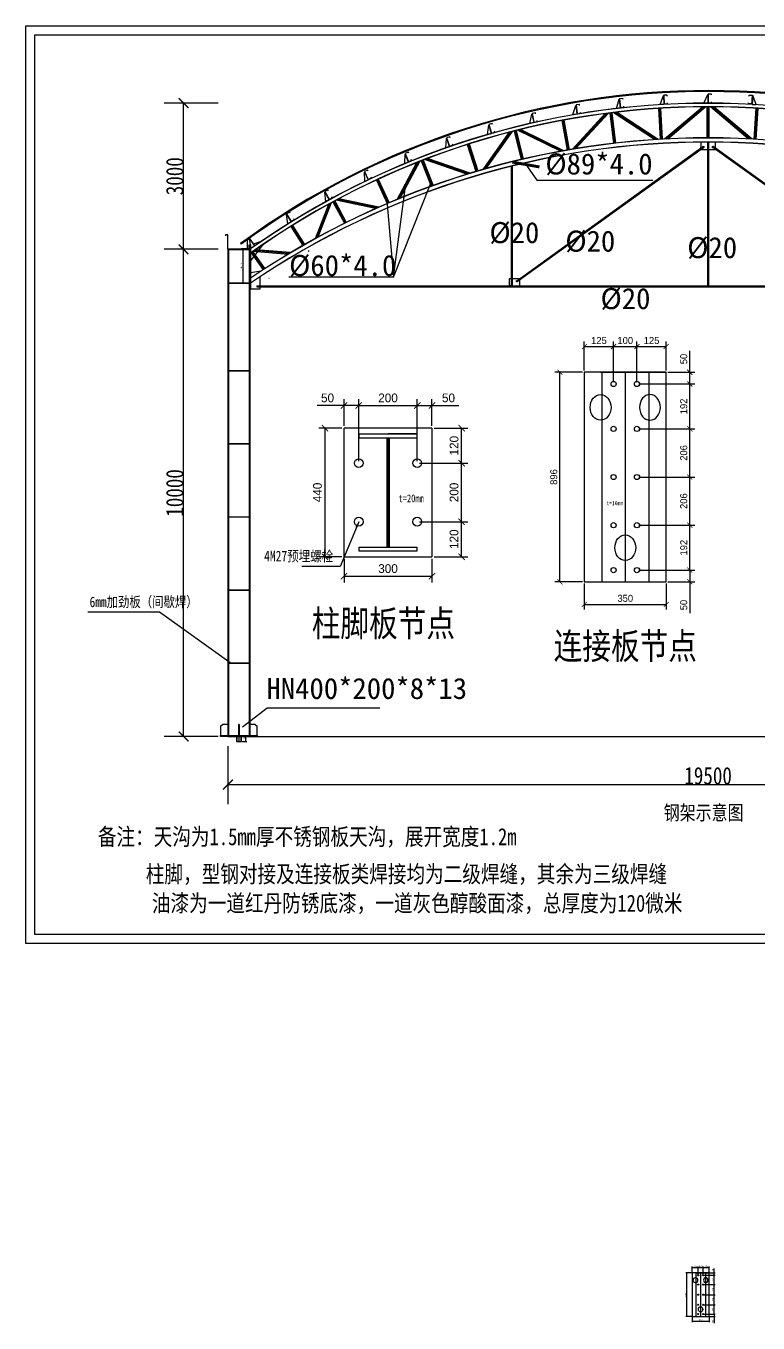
# Model space of a CAD drawing. Header units: millimetres. Extents: x 92079 to 624077, y -488988 to -181668.
# Drawn here: x 597090 to 612106, y -488849 to -462227 of the extents above; entities that cross this region are included whole.
import ezdxf

# ---------------------------------------------------------------- set-up
doc = ezdxf.new("R2010")
doc.units = ezdxf.units.MM
doc.header["$PDMODE"] = 1
doc.layers.add('PUB_TEXT', color=7, linetype='Continuous')
doc.layers.add('粗线', color=7, linetype='Continuous')
doc.styles.add('H1', font='')
doc.styles.get("Standard").update_dxf_attribs({"font": 'qlctxt.shx', "bigfont": 'qlchzt.shx'})
doc.styles.add('STYLE1', font='', dxfattribs={"width": 0.8})
doc.styles.add('仿宋', font='', dxfattribs={"width": 0.8})
doc.styles.get('H1').set_extended_font_data('SimSun')
doc.styles.get('STYLE1').set_extended_font_data('SimSun')
doc.styles.get('仿宋').set_extended_font_data('FangSong_GB2312')
doc.dimstyles.new('副本 ISO-25', dxfattribs={"dimtxt": 250, "dimasz": 400, "dimexe": 400, "dimexo": 200, "dimgap": 0.3, "dimtad": 1, "dimtoh": 1, "dimdec": 0, "dimtxsty": '仿宋', "dimblk": 'ARCHTICK', "dimcen": 25, "dimaunit": 1, "dimadec": 3, "dimazin": 0, "dimtfac": 1, "dimtdec": 0, "dimtmove": 0, "dimatfit": 3, "dimldrblk": 'ARCHTICK', "dimfxl": 1, "dimarcsym": 0})
doc.dimstyles.new('大样图Standard', dxfattribs={"dimscale": 120, "dimtxt": 0.25, "dimasz": 0.18, "dimexe": 0.18, "dimexo": 0.0625, "dimgap": 0.09, "dimtad": 1, "dimdsep": 46, "dimtxsty": 'Standard', "dimblk": 'ARCHTICK', "dimcen": 0.09, "dimadec": 0, "dimazin": 0, "dimtfac": 1, "dimtofl": 0, "dimtmove": 0, "dimatfit": 3, "dimfxl": 1, "dimtolj": 1, "dimtzin": 0, "dimarcsym": 0})

# ---------------------------------------------------------------- blocks, each defined once
blk = doc.blocks.new('_ArchTick')
at = {"color": 0, "linetype": 'ByBlock', "const_width": 0.15}
blk.add_lwpolyline([(-0.5, -0.5), (0.5, 0.5)], dxfattribs=at)
blk = doc.blocks.new('*D383')
at = {"layer": 'Defpoints', "color": 0}
for p in [(600323, -466811), (601232, -466811), (601232, -476811)]:
    blk.add_point(p, dxfattribs=at)
at = {"layer": '粗线', "color": 0, "lineweight": -2}
for p, q in [((601032, -466811), (599923, -466811)), ((600323, -476811), (600323, -466811)), ((601032, -476811), (599923, -476811))]:
    blk.add_line(p, q, dxfattribs=at)
at = {"layer": '粗线', "color": 0, "lineweight": -2, "xscale": 200, "yscale": 200, "zscale": 200}
for p, rotation in [((600323, -466811), 90), ((600323, -476811), 270)]:
    blk.add_blockref('_ArchTick', p, dxfattribs=dict(at, rotation=rotation))
at = {"layer": '粗线', "color": 0, "insert": (600144, -471811), "char_height": 359, "attachment_point": 5, "rotation": 90, "style": '仿宋'}
blk.add_mtext('10000', dxfattribs=at)
blk = doc.blocks.new('*D537')
at = {"layer": 'Defpoints', "color": 0}
for p in [(601232, -476811), (620932, -476811), (620932, -477798)]:
    blk.add_point(p, dxfattribs=at)
at = {"layer": '粗线', "color": 0, "lineweight": -2}
for p, q in [((601232, -477011), (601232, -478198)), ((620932, -477011), (620932, -478198)), ((601232, -477798), (620932, -477798))]:
    blk.add_line(p, q, dxfattribs=at)
at = {"layer": '粗线', "color": 0, "lineweight": -2, "xscale": 200, "yscale": 200, "zscale": 200, "rotation": 180}
blk.add_blockref('_ArchTick', (601232, -477798), dxfattribs=at)
at = {"layer": '粗线', "color": 0, "lineweight": -2, "xscale": 200, "yscale": 200, "zscale": 200}
blk.add_blockref('_ArchTick', (620932, -477798), dxfattribs=at)
at = {"layer": '粗线', "color": 0, "insert": (611082, -477618), "char_height": 359, "attachment_point": 5, "style": '仿宋'}
blk.add_mtext('19500', dxfattribs=at)
blk = doc.blocks.new('*D382')
at = {"layer": 'Defpoints', "color": 0}
for p in [(600323, -463811), (601232, -463811), (601232, -466811)]:
    blk.add_point(p, dxfattribs=at)
at = {"layer": '粗线', "color": 0, "lineweight": -2}
for p, q in [((601032, -463811), (599923, -463811)), ((600323, -466811), (600323, -463811)), ((601032, -466811), (599923, -466811))]:
    blk.add_line(p, q, dxfattribs=at)
at = {"layer": '粗线', "color": 0, "lineweight": -2, "xscale": 200, "yscale": 200, "zscale": 200}
for p, rotation in [((600323, -463811), 90), ((600323, -466811), 270)]:
    blk.add_blockref('_ArchTick', p, dxfattribs=dict(at, rotation=rotation))
at = {"layer": '粗线', "color": 0, "insert": (600144, -465311), "char_height": 359, "attachment_point": 5, "rotation": 90, "style": '仿宋'}
blk.add_mtext('3000', dxfattribs=at)
blk = doc.blocks.new('*D387')
at = {"layer": 'Defpoints', "color": 0}
for p in [(601507, -476811), (601507, -476911), (601597, -476811)]:
    blk.add_point(p, dxfattribs=at)
at = {"layer": '粗线', "color": 0, "lineweight": -2}
for p, q in [((601515, -476811), (601619, -476811)), ((601515, -476911), (601619, -476911)), ((601597, -476911), (601597, -476811))]:
    blk.add_line(p, q, dxfattribs=at)
at = {"layer": '粗线', "color": 0, "lineweight": -2, "xscale": 21.6, "yscale": 21.6, "zscale": 21.6}
for p, rotation in [((601597, -476811), 90), ((601597, -476911), 270)]:
    blk.add_blockref('_ArchTick', p, dxfattribs=dict(at, rotation=rotation))
at = {"layer": '粗线', "color": 0, "insert": (601571, -476861), "char_height": 30, "attachment_point": 5, "rotation": 90}
blk.add_mtext('\\A1;100', dxfattribs=at)
blk = doc.blocks.new('*D430')
at = {"layer": 'Defpoints', "color": 0}
for p in [(601696, -466801), (601535, -467509), (601696, -467509)]:
    blk.add_point(p, dxfattribs=at)
at = {"layer": '粗线', "color": 0, "lineweight": -2}
for p, q in [((601689, -466801), (601513, -466801)), ((601535, -466801), (601535, -467509)), ((601689, -467509), (601513, -467509))]:
    blk.add_line(p, q, dxfattribs=at)
at = {"layer": '粗线', "color": 0, "lineweight": -2, "xscale": 21.6, "yscale": 21.6, "zscale": 21.6}
for p, rotation in [((601535, -466801), 90), ((601535, -467509), 270)]:
    blk.add_blockref('_ArchTick', p, dxfattribs=dict(at, rotation=rotation))
at = {"layer": '粗线', "color": 0, "insert": (601509, -467155), "char_height": 30, "attachment_point": 5, "rotation": 90}
blk.add_mtext('\\A1;707.61', dxfattribs=at)
blk = doc.blocks.new('*D442')
at = {"layer": 'Defpoints', "color": 0}
for p in [(607184.5, -485202), (607410.2, -485202), (607309.5, -485252)]:
    blk.add_point(p, dxfattribs=at)
at = {"layer": '粗线', "color": 0, "lineweight": -2}
for p, q in [((607192, -485202), (607431.8, -485202)), ((607410.2, -485202), (607410.2, -485252)), ((607317, -485252), (607431.8, -485252)), ((607410.2, -485252), (607410.2, -485386.4))]:
    blk.add_line(p, q, dxfattribs=at)
at = {"layer": '粗线', "color": 0, "lineweight": -2, "xscale": 21.6, "yscale": 21.6, "zscale": 21.6}
for p, rotation in [((607410.2, -485202), 90), ((607410.2, -485252), 270)]:
    blk.add_blockref('_ArchTick', p, dxfattribs=dict(at, rotation=rotation))
at = {"layer": '粗线', "color": 0, "insert": (607384.4, -485351.3), "char_height": 30, "attachment_point": 5, "rotation": 90}
blk.add_mtext('\\A1;50', dxfattribs=at)
blk = doc.blocks.new('*D443')
at = {"layer": 'Defpoints', "color": 0}
for p in [(607184.5, -485010), (607410.2, -485010), (607184.5, -485202)]:
    blk.add_point(p, dxfattribs=at)
at = {"layer": '粗线', "color": 0, "lineweight": -2}
for p, q in [((607192, -485010), (607431.8, -485010)), ((607410.2, -485202), (607410.2, -485010)), ((607192, -485202), (607431.8, -485202))]:
    blk.add_line(p, q, dxfattribs=at)
at = {"layer": '粗线', "color": 0, "lineweight": -2, "xscale": 21.6, "yscale": 21.6, "zscale": 21.6}
for p, rotation in [((607410.2, -485010), 90), ((607410.2, -485202), 270)]:
    blk.add_blockref('_ArchTick', p, dxfattribs=dict(at, rotation=rotation))
at = {"layer": '粗线', "color": 0, "insert": (607384.4, -485106), "char_height": 30, "attachment_point": 5, "rotation": 90}
blk.add_mtext('\\A1;192', dxfattribs=at)
blk = doc.blocks.new('*D444')
at = {"layer": 'Defpoints', "color": 0}
for p in [(607184.5, -484804), (607410.2, -484804), (607184.5, -485010)]:
    blk.add_point(p, dxfattribs=at)
at = {"layer": '粗线', "color": 0, "lineweight": -2}
for p, q in [((607192, -484804), (607431.8, -484804)), ((607410.2, -485010), (607410.2, -484804)), ((607192, -485010), (607431.8, -485010))]:
    blk.add_line(p, q, dxfattribs=at)
at = {"layer": '粗线', "color": 0, "lineweight": -2, "xscale": 21.6, "yscale": 21.6, "zscale": 21.6}
for p, rotation in [((607410.2, -484804), 90), ((607410.2, -485010), 270)]:
    blk.add_blockref('_ArchTick', p, dxfattribs=dict(at, rotation=rotation))
at = {"layer": '粗线', "color": 0, "insert": (607384.4, -484907), "char_height": 30, "attachment_point": 5, "rotation": 90}
blk.add_mtext('\\A1;206', dxfattribs=at)
blk = doc.blocks.new('*D445')
at = {"layer": 'Defpoints', "color": 0}
for p in [(607184.5, -484598), (607410.2, -484598), (607184.5, -484804)]:
    blk.add_point(p, dxfattribs=at)
at = {"layer": '粗线', "color": 0, "lineweight": -2}
for p, q in [((607192, -484598), (607431.8, -484598)), ((607410.2, -484804), (607410.2, -484598)), ((607192, -484804), (607431.8, -484804))]:
    blk.add_line(p, q, dxfattribs=at)
at = {"layer": '粗线', "color": 0, "lineweight": -2, "xscale": 21.6, "yscale": 21.6, "zscale": 21.6}
for p, rotation in [((607410.2, -484598), 90), ((607410.2, -484804), 270)]:
    blk.add_blockref('_ArchTick', p, dxfattribs=dict(at, rotation=rotation))
at = {"layer": '粗线', "color": 0, "insert": (607384.4, -484701), "char_height": 30, "attachment_point": 5, "rotation": 90}
blk.add_mtext('\\A1;206', dxfattribs=at)
blk = doc.blocks.new('*D446')
at = {"layer": 'Defpoints', "color": 0}
for p in [(607184.5, -484406), (607410.2, -484406), (607184.5, -484598)]:
    blk.add_point(p, dxfattribs=at)
at = {"layer": '粗线', "color": 0, "lineweight": -2}
for p, q in [((607192, -484406), (607431.8, -484406)), ((607410.2, -484598), (607410.2, -484406)), ((607192, -484598), (607431.8, -484598))]:
    blk.add_line(p, q, dxfattribs=at)
at = {"layer": '粗线', "color": 0, "lineweight": -2, "xscale": 21.6, "yscale": 21.6, "zscale": 21.6}
for p, rotation in [((607410.2, -484406), 90), ((607410.2, -484598), 270)]:
    blk.add_blockref('_ArchTick', p, dxfattribs=dict(at, rotation=rotation))
at = {"layer": '粗线', "color": 0, "insert": (607384.4, -484502), "char_height": 30, "attachment_point": 5, "rotation": 90}
blk.add_mtext('\\A1;192', dxfattribs=at)
blk = doc.blocks.new('*D447')
at = {"layer": 'Defpoints', "color": 0}
for p in [(607309.5, -484356), (607410.2, -484356), (607184.5, -484406)]:
    blk.add_point(p, dxfattribs=at)
at = {"layer": '粗线', "color": 0, "lineweight": -2}
for p, q in [((607410.2, -484356), (607410.2, -484264.2)), ((607317, -484356), (607431.8, -484356)), ((607410.2, -484406), (607410.2, -484356)), ((607192, -484406), (607431.8, -484406))]:
    blk.add_line(p, q, dxfattribs=at)
at = {"layer": '粗线', "color": 0, "lineweight": -2, "xscale": 21.6, "yscale": 21.6, "zscale": 21.6}
for p, rotation in [((607410.2, -484356), 90), ((607410.2, -484406), 270)]:
    blk.add_blockref('_ArchTick', p, dxfattribs=dict(at, rotation=rotation))
at = {"layer": '粗线', "color": 0, "insert": (607384.4, -484299.3), "char_height": 30, "attachment_point": 5, "rotation": 90}
blk.add_mtext('\\A1;50', dxfattribs=at)
blk = doc.blocks.new('*D448')
at = {"layer": 'Defpoints', "color": 0}
for p in [(607084.5, -484246.1), (606959.5, -484356), (607084.5, -484406)]:
    blk.add_point(p, dxfattribs=at)
at = {"layer": '粗线', "color": 0, "lineweight": -2}
for p, q in [((606959.5, -484348.5), (606959.5, -484224.5)), ((606959.5, -484246.1), (607084.5, -484246.1)), ((607084.5, -484398.5), (607084.5, -484224.5))]:
    blk.add_line(p, q, dxfattribs=at)
at = {"layer": '粗线', "color": 0, "lineweight": -2, "xscale": 21.6, "yscale": 21.6, "zscale": 21.6, "rotation": 180}
blk.add_blockref('_ArchTick', (606959.5, -484246.1), dxfattribs=at)
at = {"layer": '粗线', "color": 0, "lineweight": -2, "xscale": 21.6, "yscale": 21.6, "zscale": 21.6}
blk.add_blockref('_ArchTick', (607084.5, -484246.1), dxfattribs=at)
at = {"layer": '粗线', "color": 0, "insert": (607022, -484220.3), "char_height": 30, "attachment_point": 5}
blk.add_mtext('\\A1;125', dxfattribs=at)
blk = doc.blocks.new('*D449')
at = {"layer": 'Defpoints', "color": 0}
for p in [(607184.5, -484246.1), (607084.5, -484406), (607184.5, -484406)]:
    blk.add_point(p, dxfattribs=at)
at = {"layer": '粗线', "color": 0, "lineweight": -2}
for p, q in [((607084.5, -484398.5), (607084.5, -484224.5)), ((607084.5, -484246.1), (607184.5, -484246.1)), ((607184.5, -484398.5), (607184.5, -484224.5))]:
    blk.add_line(p, q, dxfattribs=at)
at = {"layer": '粗线', "color": 0, "lineweight": -2, "xscale": 21.6, "yscale": 21.6, "zscale": 21.6, "rotation": 180}
blk.add_blockref('_ArchTick', (607084.5, -484246.1), dxfattribs=at)
at = {"layer": '粗线', "color": 0, "lineweight": -2, "xscale": 21.6, "yscale": 21.6, "zscale": 21.6}
blk.add_blockref('_ArchTick', (607184.5, -484246.1), dxfattribs=at)
at = {"layer": '粗线', "color": 0, "insert": (607134.5, -484220.3), "char_height": 30, "attachment_point": 5}
blk.add_mtext('\\A1;100', dxfattribs=at)
blk = doc.blocks.new('*D450')
at = {"layer": 'Defpoints', "color": 0}
for p in [(607309.5, -484246.1), (607309.5, -484356), (607184.5, -484406)]:
    blk.add_point(p, dxfattribs=at)
at = {"layer": '粗线', "color": 0, "lineweight": -2}
for p, q in [((607184.5, -484398.5), (607184.5, -484224.5)), ((607184.5, -484246.1), (607309.5, -484246.1)), ((607309.5, -484348.5), (607309.5, -484224.5))]:
    blk.add_line(p, q, dxfattribs=at)
at = {"layer": '粗线', "color": 0, "lineweight": -2, "xscale": 21.6, "yscale": 21.6, "zscale": 21.6, "rotation": 180}
blk.add_blockref('_ArchTick', (607184.5, -484246.1), dxfattribs=at)
at = {"layer": '粗线', "color": 0, "lineweight": -2, "xscale": 21.6, "yscale": 21.6, "zscale": 21.6}
blk.add_blockref('_ArchTick', (607309.5, -484246.1), dxfattribs=at)
at = {"layer": '粗线', "color": 0, "insert": (607247, -484220.3), "char_height": 30, "attachment_point": 5}
blk.add_mtext('\\A1;125', dxfattribs=at)
blk = doc.blocks.new('*D451')
at = {"layer": 'Defpoints', "color": 0}
for p in [(606854.8, -484356), (606959.5, -484356), (606959.5, -485252)]:
    blk.add_point(p, dxfattribs=at)
at = {"layer": '粗线', "color": 0, "lineweight": -2}
for p, q in [((606952, -484356), (606833.2, -484356)), ((606854.8, -485252), (606854.8, -484356)), ((606952, -485252), (606833.2, -485252))]:
    blk.add_line(p, q, dxfattribs=at)
at = {"layer": '粗线', "color": 0, "lineweight": -2, "xscale": 21.6, "yscale": 21.6, "zscale": 21.6}
for p, rotation in [((606854.8, -484356), 90), ((606854.8, -485252), 270)]:
    blk.add_blockref('_ArchTick', p, dxfattribs=dict(at, rotation=rotation))
at = {"layer": '粗线', "color": 0, "insert": (606829, -484804), "char_height": 30, "attachment_point": 5, "rotation": 90}
blk.add_mtext('\\A1;896', dxfattribs=at)
blk = doc.blocks.new('*D452')
at = {"layer": 'Defpoints', "color": 0}
for p in [(606959.5, -485252), (607309.5, -485252), (607309.5, -485348.5)]:
    blk.add_point(p, dxfattribs=at)
at = {"layer": '粗线', "color": 0, "lineweight": -2}
for p, q in [((606959.5, -485259.5), (606959.5, -485370.1)), ((607309.5, -485259.5), (607309.5, -485370.1)), ((606959.5, -485348.5), (607309.5, -485348.5))]:
    blk.add_line(p, q, dxfattribs=at)
at = {"layer": '粗线', "color": 0, "lineweight": -2, "xscale": 21.6, "yscale": 21.6, "zscale": 21.6, "rotation": 180}
blk.add_blockref('_ArchTick', (606959.5, -485348.5), dxfattribs=at)
at = {"layer": '粗线', "color": 0, "lineweight": -2, "xscale": 21.6, "yscale": 21.6, "zscale": 21.6}
blk.add_blockref('_ArchTick', (607309.5, -485348.5), dxfattribs=at)
at = {"layer": '粗线', "color": 0, "insert": (607134.5, -485322.7), "char_height": 30, "attachment_point": 5}
blk.add_mtext('\\A1;350', dxfattribs=at)
blk = doc.blocks.new('*D454')
at = {"layer": 'Defpoints', "color": 0}
for p in [(600636.3, -483748.9), (600788, -483748.9), (600686.3, -483868.9)]:
    blk.add_point(p, dxfattribs=at)
at = {"layer": '粗线', "color": 0, "lineweight": -2}
for p, q in [((600643.8, -483748.9), (600809.6, -483748.9)), ((600788, -483868.9), (600788, -483748.9)), ((600693.8, -483868.9), (600809.6, -483868.9))]:
    blk.add_line(p, q, dxfattribs=at)
at = {"layer": '粗线', "color": 0, "lineweight": -2, "xscale": 21.6, "yscale": 21.6, "zscale": 21.6}
for p, rotation in [((600788, -483748.9), 90), ((600788, -483868.9), 270)]:
    blk.add_blockref('_ArchTick', p, dxfattribs=dict(at, rotation=rotation))
at = {"layer": '粗线', "color": 0, "insert": (600762.2, -483808.9), "char_height": 30, "attachment_point": 5, "rotation": 90}
blk.add_mtext('\\A1;120', dxfattribs=at)
blk = doc.blocks.new('*D455')
at = {"layer": 'Defpoints', "color": 0}
for p in [(600636.3, -483548.9), (600788, -483548.9), (600636.3, -483748.9)]:
    blk.add_point(p, dxfattribs=at)
at = {"layer": '粗线', "color": 0, "lineweight": -2}
for p, q in [((600643.8, -483548.9), (600809.6, -483548.9)), ((600788, -483748.9), (600788, -483548.9)), ((600643.8, -483748.9), (600809.6, -483748.9))]:
    blk.add_line(p, q, dxfattribs=at)
at = {"layer": '粗线', "color": 0, "lineweight": -2, "xscale": 21.6, "yscale": 21.6, "zscale": 21.6}
for p, rotation in [((600788, -483548.9), 90), ((600788, -483748.9), 270)]:
    blk.add_blockref('_ArchTick', p, dxfattribs=dict(at, rotation=rotation))
at = {"layer": '粗线', "color": 0, "insert": (600762.2, -483648.9), "char_height": 30, "attachment_point": 5, "rotation": 90}
blk.add_mtext('\\A1;200', dxfattribs=at)
blk = doc.blocks.new('*D456')
at = {"layer": 'Defpoints', "color": 0}
for p in [(600686.3, -483428.9), (600788, -483428.9), (600636.3, -483548.9)]:
    blk.add_point(p, dxfattribs=at)
at = {"layer": '粗线', "color": 0, "lineweight": -2}
for p, q in [((600693.8, -483428.9), (600809.6, -483428.9)), ((600788, -483548.9), (600788, -483428.9)), ((600643.8, -483548.9), (600809.6, -483548.9))]:
    blk.add_line(p, q, dxfattribs=at)
at = {"layer": '粗线', "color": 0, "lineweight": -2, "xscale": 21.6, "yscale": 21.6, "zscale": 21.6}
for p, rotation in [((600788, -483428.9), 90), ((600788, -483548.9), 270)]:
    blk.add_blockref('_ArchTick', p, dxfattribs=dict(at, rotation=rotation))
at = {"layer": '粗线', "color": 0, "insert": (600762.2, -483488.9), "char_height": 30, "attachment_point": 5, "rotation": 90}
blk.add_mtext('\\A1;120', dxfattribs=at)
blk = doc.blocks.new('*D457')
at = {"layer": 'Defpoints', "color": 0}
for p in [(600436.3, -483351.5), (600386.3, -483428.9), (600436.3, -483548.9)]:
    blk.add_point(p, dxfattribs=at)
at = {"layer": '粗线', "color": 0, "lineweight": -2}
for p, q in [((600386.3, -483351.5), (600294.5, -483351.5)), ((600386.3, -483421.4), (600386.3, -483329.9)), ((600436.3, -483351.5), (600386.3, -483351.5)), ((600436.3, -483541.4), (600436.3, -483329.9))]:
    blk.add_line(p, q, dxfattribs=at)
at = {"layer": '粗线', "color": 0, "lineweight": -2, "xscale": 21.6, "yscale": 21.6, "zscale": 21.6, "rotation": 180}
blk.add_blockref('_ArchTick', (600386.3, -483351.5), dxfattribs=at)
at = {"layer": '粗线', "color": 0, "lineweight": -2, "xscale": 21.6, "yscale": 21.6, "zscale": 21.6}
blk.add_blockref('_ArchTick', (600436.3, -483351.5), dxfattribs=at)
at = {"layer": '粗线', "color": 0, "insert": (600329.6, -483325.7), "char_height": 30, "attachment_point": 5}
blk.add_mtext('\\A1;50', dxfattribs=at)
blk = doc.blocks.new('*D458')
at = {"layer": 'Defpoints', "color": 0}
for p in [(600636.3, -483351.5), (600436.3, -483548.9), (600636.3, -483548.9)]:
    blk.add_point(p, dxfattribs=at)
at = {"layer": '粗线', "color": 0, "lineweight": -2}
for p, q in [((600436.3, -483541.4), (600436.3, -483329.9)), ((600436.3, -483351.5), (600636.3, -483351.5)), ((600636.3, -483541.4), (600636.3, -483329.9))]:
    blk.add_line(p, q, dxfattribs=at)
at = {"layer": '粗线', "color": 0, "lineweight": -2, "xscale": 21.6, "yscale": 21.6, "zscale": 21.6, "rotation": 180}
blk.add_blockref('_ArchTick', (600436.3, -483351.5), dxfattribs=at)
at = {"layer": '粗线', "color": 0, "lineweight": -2, "xscale": 21.6, "yscale": 21.6, "zscale": 21.6}
blk.add_blockref('_ArchTick', (600636.3, -483351.5), dxfattribs=at)
at = {"layer": '粗线', "color": 0, "insert": (600536.3, -483325.7), "char_height": 30, "attachment_point": 5}
blk.add_mtext('\\A1;200', dxfattribs=at)
blk = doc.blocks.new('*D459')
at = {"layer": 'Defpoints', "color": 0}
for p in [(600686.3, -483351.5), (600686.3, -483428.9), (600636.3, -483548.9)]:
    blk.add_point(p, dxfattribs=at)
at = {"layer": '粗线', "color": 0, "lineweight": -2}
for p, q in [((600636.3, -483541.4), (600636.3, -483329.9)), ((600636.3, -483351.5), (600686.3, -483351.5)), ((600686.3, -483421.4), (600686.3, -483329.9)), ((600686.3, -483351.5), (600778.1, -483351.5))]:
    blk.add_line(p, q, dxfattribs=at)
at = {"layer": '粗线', "color": 0, "lineweight": -2, "xscale": 21.6, "yscale": 21.6, "zscale": 21.6, "rotation": 180}
blk.add_blockref('_ArchTick', (600636.3, -483351.5), dxfattribs=at)
at = {"layer": '粗线', "color": 0, "lineweight": -2, "xscale": 21.6, "yscale": 21.6, "zscale": 21.6}
blk.add_blockref('_ArchTick', (600686.3, -483351.5), dxfattribs=at)
at = {"layer": '粗线', "color": 0, "insert": (600743, -483325.7), "char_height": 30, "attachment_point": 5}
blk.add_mtext('\\A1;50', dxfattribs=at)
blk = doc.blocks.new('*D460')
at = {"layer": 'Defpoints', "color": 0}
for p in [(600321, -483428.9), (600386.3, -483428.9), (600386.3, -483868.9)]:
    blk.add_point(p, dxfattribs=at)
at = {"layer": '粗线', "color": 0, "lineweight": -2}
for p, q in [((600378.8, -483428.9), (600299.4, -483428.9)), ((600321, -483868.9), (600321, -483428.9)), ((600378.8, -483868.9), (600299.4, -483868.9))]:
    blk.add_line(p, q, dxfattribs=at)
at = {"layer": '粗线', "color": 0, "lineweight": -2, "xscale": 21.6, "yscale": 21.6, "zscale": 21.6}
for p, rotation in [((600321, -483428.9), 90), ((600321, -483868.9), 270)]:
    blk.add_blockref('_ArchTick', p, dxfattribs=dict(at, rotation=rotation))
at = {"layer": '粗线', "color": 0, "insert": (600295.2, -483648.9), "char_height": 30, "attachment_point": 5, "rotation": 90}
blk.add_mtext('\\A1;440', dxfattribs=at)
blk = doc.blocks.new('*D461')
at = {"layer": 'Defpoints', "color": 0}
for p in [(600386.3, -483868.9), (600686.3, -483868.9), (600686.3, -483935.3)]:
    blk.add_point(p, dxfattribs=at)
at = {"layer": '粗线', "color": 0, "lineweight": -2}
for p, q in [((600386.3, -483876.4), (600386.3, -483956.9)), ((600686.3, -483876.4), (600686.3, -483956.9)), ((600386.3, -483935.3), (600686.3, -483935.3))]:
    blk.add_line(p, q, dxfattribs=at)
at = {"layer": '粗线', "color": 0, "lineweight": -2, "xscale": 21.6, "yscale": 21.6, "zscale": 21.6, "rotation": 180}
blk.add_blockref('_ArchTick', (600386.3, -483935.3), dxfattribs=at)
at = {"layer": '粗线', "color": 0, "lineweight": -2, "xscale": 21.6, "yscale": 21.6, "zscale": 21.6}
blk.add_blockref('_ArchTick', (600686.3, -483935.3), dxfattribs=at)
at = {"layer": '粗线', "color": 0, "insert": (600536.3, -483909.5), "char_height": 30, "attachment_point": 5}
blk.add_mtext('\\A1;300', dxfattribs=at)
blk = doc.blocks.new('A$C63D77DBD')
at = {"layer": '粗线', "color": 7}
for p, q in [((145.53, 1030.337), (145.53, 134.337)), ((495.53, 1030.337), (145.53, 1030.337)), ((215.03, 1030.337), (495.53, 1030.337)), ((220.53, 1030.337), (220.53, 134.337)), ((320.53, 1030.337), (320.53, 134.337)), ((420.53, 1030.337), (420.53, 134.337)), ((495.53, 134.337), (495.53, 1030.337)), ((145.53, 134.337), (495.53, 134.337))]:
    blk.add_line(p, q, dxfattribs=at)
for centre in [(270.53, 980.337), (370.53, 980.337), (270.53, 788.337), (370.53, 788.337), (270.53, 582.337), (370.53, 582.337), (270.53, 376.337), (370.53, 376.337), (270.53, 184.337), (370.53, 184.337)]:
    blk.add_circle(centre, 11, dxfattribs=at)
for centre in [(215.03, 880.337), (320.53, 280.337)]:
    blk.add_ellipse(centre, major_axis=(0, -55), ratio=0.80909091, dxfattribs=at)
at = {"layer": '粗线', "color": 7, "extrusion": (0, 0, -1)}
blk.add_ellipse((426.03, 880.337), major_axis=(0, -55), ratio=0.80909091, dxfattribs=at)
at = {"layer": '粗线', "color": 7}
for base, p1, p2, picture, middle in [((270.53, 1140.225), (145.53, 1030.337), (270.53, 980.337), '*D448', (208.03, 1166.025)), ((370.53, 1140.225), (270.53, 980.337), (370.53, 980.337), '*D449', (320.53, 1166.025)), ((495.53, 1140.225), (370.53, 980.337), (495.53, 1030.337), '*D450', (433.03, 1166.025)), ((495.53, 37.874), (145.53, 134.337), (495.53, 134.337), '*D452', (320.53, 63.674))]:
    dim = blk.add_linear_dim(base=base, p1=p1, p2=p2, dimstyle='大样图Standard', dxfattribs=at)
    dim.commit()
    dim.dimension.update_dxf_attribs({"geometry": picture, "text_midpoint": middle, "insert": (-606814.017, 485386.355)})
for base, p1, p2, picture, middle in [((596.218, 1030.337), (370.53, 980.337), (495.53, 1030.337), '*D447', (570.418, 1087.022)), ((40.8, 1030.337), (145.53, 134.337), (145.53, 1030.337), '*D451', (15, 582.337)), ((596.218, 980.337), (370.53, 788.337), (370.53, 980.337), '*D446', (570.418, 884.337)), ((596.218, 788.337), (370.53, 582.337), (370.53, 788.337), '*D445', (570.418, 685.337)), ((596.218, 582.337), (370.53, 376.337), (370.53, 582.337), '*D444', (570.418, 479.337)), ((596.218, 376.337), (370.53, 184.337), (370.53, 376.337), '*D443', (570.418, 280.337))]:
    dim = blk.add_linear_dim(base=base, p1=p1, p2=p2, angle=270, dimstyle='大样图Standard', dxfattribs=at)
    dim.commit()
    dim.dimension.update_dxf_attribs({"geometry": picture, "text_midpoint": middle, "insert": (-606814.017, 485386.355)})
dim = blk.add_linear_dim(base=(596.218, 184.337), p1=(495.53, 134.337), p2=(370.53, 184.337), angle=270, dimstyle='大样图Standard', dxfattribs=at)
dim.commit()
dim.dimension.update_dxf_attribs({"geometry": '*D442', "text_midpoint": (596.218, 35.086), "dimtype": 128, "insert": (-606814.017, 485386.355)})
blk = doc.blocks.new('A$C06E42FF0')
at = {"layer": '粗线', "color": 7}
for p, q in [((578.464, 527.987), (278.464, 527.987)), ((278.464, 87.987), (278.464, 527.987)), ((328.464, 527.987), (308.464, 527.987)), ((428.464, 527.987), (328.464, 527.987)), ((328.464, 507.987), (528.464, 507.987)), ((328.464, 507.987), (328.464, 494.987)), ((328.464, 494.987), (528.464, 494.987)), ((424.464, 494.987), (424.464, 120.987)), ((528.464, 507.987), (428.464, 507.987)), ((428.464, 494.987), (428.464, 120.987)), ((432.464, 494.987), (432.464, 120.987)), ((528.464, 494.987), (528.464, 507.987)), ((578.464, 527.987), (578.464, 87.987)), ((328.464, 120.987), (528.464, 120.987)), ((328.464, 120.987), (328.464, 107.987)), ((328.464, 107.987), (528.464, 107.987)), ((528.464, 107.987), (528.464, 120.987)), ((278.464, 87.987), (578.464, 87.987))]:
    blk.add_line(p, q, dxfattribs=at)
for centre in [(328.464, 407.987), (528.464, 407.987), (328.464, 207.987), (528.464, 207.987)]:
    blk.add_circle(centre, 15, dxfattribs=at)
at = {"layer": '粗线', "color": 7, "style": 'STYLE1', "width": 0.8}
for s, height, p in [('t=20mm', 26.2551, (464.809, 274.697)), ('4M27预埋螺栓', 36.1773, (4.967, 72.241))]:
    blk.add_text(s, height=height, dxfattribs=at).set_placement(p)
at = {"layer": '粗线', "color": 7}
dim = blk.add_linear_dim(base=(328.464, 605.378), p1=(278.464, 527.987), p2=(328.464, 407.987), dimstyle='大样图Standard', dxfattribs=at)
dim.commit()
dim.dimension.update_dxf_attribs({"geometry": '*D457', "text_midpoint": (221.778, 605.378), "dimtype": 128, "insert": (-600107.839, 483956.895)})
for base, p1, p2, picture, middle in [((528.464, 605.378), (328.464, 407.987), (528.464, 407.987), '*D458', (428.464, 631.178)), ((578.464, 605.378), (528.464, 407.987), (578.464, 527.987), '*D459', (635.149, 631.178))]:
    dim = blk.add_linear_dim(base=base, p1=p1, p2=p2, dimstyle='大样图Standard', dxfattribs=at)
    dim.commit()
    dim.dimension.update_dxf_attribs({"geometry": picture, "text_midpoint": middle, "insert": (-600107.839, 483956.895)})
for p2, distance, picture, middle in [((278.464, 527.987), 65.349, '*D460', (187.314, 307.987)), ((578.464, 87.987), -66.387, '*D461', (428.464, 47.4))]:
    dim = blk.add_aligned_dim(p1=(278.464, 87.987), p2=p2, distance=distance, dimstyle='大样图Standard', dxfattribs=at)
    dim.commit()
    dim.dimension.update_dxf_attribs({"geometry": picture, "text_midpoint": middle, "insert": (-600107.839, 483956.895)})
for base, p1, p2, picture, middle in [((680.117, 527.987), (528.464, 407.987), (578.464, 527.987), '*D456', (654.317, 467.987)), ((680.117, 407.987), (528.464, 207.987), (528.464, 407.987), '*D455', (654.317, 307.987)), ((680.117, 207.987), (578.464, 87.987), (528.464, 207.987), '*D454', (654.317, 147.987))]:
    dim = blk.add_linear_dim(base=base, p1=p1, p2=p2, angle=270, dimstyle='大样图Standard', dxfattribs=at)
    dim.commit()
    dim.dimension.update_dxf_attribs({"geometry": picture, "text_midpoint": middle, "insert": (-600107.839, 483956.895)})
blk.add_leader([(328.464, 207.987), (264.667, 54.91), (133.566, 54.91)], dimstyle='大样图Standard', override={"dimgap": 0.09, "dimtad": 0}, dxfattribs=at)

msp = doc.modelspace()

# ---------------------------------------------------------------- linework, layer by layer
for p, q in [((604626.2, -467382.566), (605395.842, -465453.241)), ((604626.2, -467382.566), (604866.411, -465570.523)), ((607567.097, -465390.204), (609945.989, -465390.204)), ((604486.017, -465736.455), (604626.2, -467382.566)), ((604626.2, -467382.566), (602484.186, -467382.566))]:
    msp.add_line(p, q)
at = {"layer": '粗线', "color": 7}
for p, q in [((609200.327, -463920.579), (609259.516, -463732.732)), ((609265.478, -463732.057), (609259.516, -463732.732)), ((609259.516, -463732.732), (609279.819, -463911.584)), ((609285.716, -463910.916), (609265.478, -463732.057)), ((610096.789, -463840.675), (610167.064, -463656.688)), ((610173.055, -463656.37), (610167.064, -463656.688)), ((610167.064, -463656.688), (610176.676, -463836.432)), ((610182.602, -463836.116), (610173.055, -463656.37)), ((610996.322, -463811.158), (611076.256, -463631.157)), ((611082.256, -463631.157), (611076.256, -463631.157)), ((611076.256, -463631.157), (611076.322, -463811.158)), ((611082.256, -463811.157), (611082.256, -463631.157)), ((611981.91, -463836.116), (611991.457, -463656.37)), ((611997.448, -463656.688), (611987.836, -463836.432)), ((611991.457, -463656.37), (611997.448, -463656.688)), ((612067.723, -463840.675), (611997.448, -463656.688)), ((608300.288, -464755.469), (608971.478, -464025.683)), ((608308.967, -464044.99), (608368.157, -463857.143)), ((608334.013, -464749.822), (609003.911, -464021.441)), ((608365.297, -464746.829), (609036.274, -464017.275)), ((608374.119, -463856.468), (608368.157, -463857.143)), ((608368.157, -463857.143), (608388.46, -464035.995)), ((608394.356, -464035.327), (608374.119, -463856.468)), ((609066.207, -464013.467), (609143.624, -464635.334)), ((609087.046, -464010.873), (609164.485, -464632.916)), ((609107.886, -464008.278), (609185.349, -464630.523)), ((609984.529, -464558.74), (609137.839, -464004.631)), ((610019.43, -464556.483), (609170.236, -464000.735)), ((609279.819, -463911.584), (609200.327, -463920.579)), ((610054.433, -464554.293), (609202.718, -463996.896)), ((610061.776, -463919.415), (610100.968, -464551.496)), ((610082.735, -463918.116), (610121.933, -464550.278)), ((610176.676, -463836.432), (610096.789, -463840.675)), ((610103.695, -463916.816), (610142.9, -464549.087)), ((610188.64, -464546.579), (610965.744, -463887.578)), ((610223.248, -464544.765), (610998.452, -463887.375)), ((610257.766, -464543.027), (611031.081, -463887.238)), ((611076.322, -463811.158), (610996.322, -463811.158)), ((611061.256, -463815.171), (611061.256, -463811.157)), ((611061.256, -464522.726), (611061.256, -463883.171)), ((611082.256, -463815.157), (611082.256, -463811.157)), ((611082.256, -464522.713), (611082.256, -463883.157)), ((611103.256, -463815.171), (611103.256, -463811.157)), ((611103.256, -464522.726), (611103.256, -463883.171)), ((611906.746, -464543.027), (611133.431, -463887.238)), ((611941.264, -464544.765), (611166.06, -463887.375)), ((611975.872, -464546.579), (611198.768, -463887.578)), ((611987.836, -463836.432), (612067.723, -463840.675)), ((612060.817, -463916.816), (612021.612, -464549.087)), ((612081.777, -463918.116), (612042.579, -464550.278)), ((612102.736, -463919.415), (612063.544, -464551.496)), ((606556.541, -464454.939), (606583.877, -464259.894)), ((606589.646, -464258.243), (606583.877, -464259.894)), ((606583.877, -464259.894), (606633.455, -464432.933)), ((606639.16, -464431.299), (606589.646, -464258.243)), ((607427.389, -464227.66), (607466.256, -464034.581)), ((607505.474, -464210.258), (607427.389, -464227.66)), ((607472.112, -464033.276), (607466.256, -464034.581)), ((607466.256, -464034.581), (607505.474, -464210.258)), ((607511.265, -464208.966), (607472.112, -464033.276)), ((608078.368, -464168.951), (608192.098, -464774.065)), ((608099.007, -464165.072), (608212.787, -464770.453)), ((608119.645, -464161.193), (608233.48, -464766.866)), ((608388.46, -464035.995), (608308.967, -464044.99)), ((605699.64, -464730.108), (605715.44, -464533.791)), ((605721.101, -464531.804), (605715.44, -464533.791)), ((605715.44, -464533.791), (605775.124, -464703.609)), ((605780.723, -464701.643), (605721.101, -464531.804)), ((606465.25, -465171.933), (607009.551, -464409.097)), ((606497.656, -465162.671), (607041.211, -464400.881)), ((606530, -465153.497), (607072.811, -464392.749)), ((606633.455, -464432.933), (606556.541, -464454.939)), ((607102.045, -464385.272), (607249.265, -464967.395)), ((607122.404, -464380.123), (607269.713, -464962.599)), ((607142.763, -464374.974), (607290.168, -464957.829)), ((608052.554, -464799.132), (607172.036, -464367.654)), ((608087.306, -464792.775), (607203.704, -464359.786)), ((608122.17, -464786.474), (607235.463, -464351.964)), ((605775.124, -464703.609), (605699.64, -464730.108)), ((606140.981, -464661.6), (606317.998, -465214.911)), ((606160.982, -464655.201), (606338.138, -465208.946)), ((606180.983, -464648.802), (606358.287, -465203.006)), ((607155.411, -467455.199), (610976.411, -464703.057)), ((607161.256, -467463.313), (610982.256, -464711.172)), ((607167.1, -467471.428), (610988.1, -464719.286)), ((611082.256, -464611.172), (610932.256, -464611.172)), ((610932.256, -464611.172), (610932.256, -464761.172)), ((610932.256, -464761.172), (610932.256, -464711.172)), ((610932.256, -464761.172), (611232.256, -464761.172)), ((611072.256, -464611.172), (611072.256, -467583.313)), ((611082.256, -464611.157), (611082.256, -464607.157)), ((611082.256, -464611.172), (611082.256, -467583.313)), ((611092.256, -464611.172), (611092.256, -467583.313)), ((614997.411, -467471.428), (611176.411, -464719.286)), ((615003.256, -467463.313), (611182.256, -464711.172)), ((615009.1, -467455.199), (611188.1, -464703.057)), ((611232.256, -464761.172), (611232.256, -464611.172)), ((611232.256, -464761.172), (611232.256, -464711.172)), ((604702.023, -465786.124), (605110.018, -465031.945)), ((604732.726, -465773.504), (605140.42, -465019.881)), ((604763.38, -465760.975), (605170.774, -465007.907)), ((604858.899, -465051.311), (604865.698, -464854.477)), ((604933.091, -465021.385), (604858.899, -465051.311)), ((604871.262, -464852.232), (604865.698, -464854.477)), ((604865.698, -464854.477), (604933.091, -465021.385)), ((604938.594, -465019.164), (604871.262, -464852.232)), ((605198.86, -464996.876), (605401.173, -465516.079)), ((605218.427, -464989.251), (605420.938, -465508.963)), ((605237.994, -464981.627), (605440.712, -465501.871)), ((606135.438, -465270.237), (605266.139, -464970.747)), ((606169.471, -465259.751), (605296.591, -464959.027)), ((606203.626, -465249.306), (605327.141, -464947.341)), ((604037.84, -465220.439), (604032.425, -465223.023)), ((604032.425, -465223.023), (604110.011, -465385.445)), ((604037.811, -465419.901), (604032.425, -465223.023)), ((604115.366, -465382.888), (604037.84, -465220.439)), ((607051.256, -467583.313), (607051.256, -465106.951)), ((607061.256, -467583.313), (607061.256, -465104.46)), ((607071.256, -467583.313), (607071.256, -465101.975)), ((604110.011, -465385.445), (604037.811, -465419.901)), ((604279.294, -465389.814), (604501.659, -465870.24)), ((604298.352, -465380.994), (604520.983, -465861.994)), ((604317.409, -465372.173), (604540.317, -465853.772)), ((603027.7, -466587.591), (603301.98, -465884.685)), ((603056.367, -466571.896), (603330.659, -465868.957)), ((603084.998, -466556.292), (603359.301, -465853.325)), ((603227.492, -465633.609), (603222.223, -465636.479)), ((603222.223, -465636.479), (603308.358, -465794.533)), ((603238.098, -465832.789), (603222.223, -465636.479)), ((603313.569, -465791.694), (603227.492, -465633.609)), ((603308.358, -465794.533), (603238.098, -465832.789)), ((603385.809, -465838.909), (603622.325, -466276.607)), ((603404.284, -465828.926), (603641.142, -466267.256)), ((603422.76, -465818.943), (603659.971, -466257.928)), ((604260.153, -465975.733), (603449.345, -465804.669)), ((604292.874, -465961.174), (603478.116, -465789.277)), ((604325.724, -465946.642), (603506.988, -465773.906)), ((602440.262, -466091.692), (602435.174, -466094.872)), ((602435.174, -466094.872), (602530.64, -466247.472)), ((602462.803, -466289.876), (602435.174, -466094.872)), ((602535.672, -466244.325), (602440.262, -466091.692)), ((602530.64, -466247.472), (602462.803, -466289.876)), ((602521.83, -466342.439), (602766.032, -466734.257)), ((602539.652, -466331.331), (602784.278, -466723.83)), ((602557.474, -466320.223), (602802.538, -466713.425)), ((601232.256, -466511.157), (601182.256, -466511.157)), ((601182.256, -466511.157), (601182.256, -466531.157)), ((601232.256, -466811.157), (601232.256, -466511.157)), ((601632.256, -466616.595), (601674.65, -466590.085)), ((601632.256, -466811.157), (601632.256, -466616.595)), ((601674.65, -466590.085), (601686.182, -466606.426)), ((601680.472, -466592.187), (601675.565, -466595.641)), ((601675.565, -466595.641), (601779.213, -466742.805)), ((601693.382, -466721.157), (601675.565, -466595.641)), ((601784.066, -466739.389), (601680.472, -466592.187)), ((601756.606, -466700.37), (601923.779, -466642.787)), ((601682.256, -466811.157), (601232.256, -466811.157)), ((601232.256, -466811.157), (601232.256, -476811.157)), ((601232.256, -466811.157), (601632.256, -466811.157)), ((601682.256, -466821.157), (601232.256, -466821.157)), ((601246.256, -466811.157), (601246.256, -476811.157)), ((601491.69, -466690.128), (601503.511, -466706.261)), ((601668.256, -466811.157), (601668.256, -466721.157)), ((601668.256, -466721.157), (601688.256, -466721.157)), ((601668.256, -466721.157), (601668.256, -467895.815)), ((601668.256, -466811.157), (601668.256, -476811.157)), ((601682.256, -466811.157), (601682.256, -466721.157)), ((601682.256, -466721.157), (601682.256, -467895.815)), ((601688.256, -466721.157), (601696.256, -466721.157)), ((601696.256, -467057.443), (601963.041, -466708.01)), ((601696.256, -466721.157), (601696.256, -467623.313)), ((601696.256, -466801.219), (601696.256, -467401.219)), ((601707.339, -466886.573), (601952.357, -467231.236)), ((601713.79, -466788.847), (601713.783, -466788.808)), ((601779.213, -466742.805), (601713.79, -466788.847)), ((601724.454, -466874.406), (601969.983, -467219.785)), ((601741.57, -466862.238), (601987.623, -467208.355)), ((602469.49, -466917.323), (601749.488, -466856.645)), ((602486.752, -466897.703), (601776.138, -466837.816)), ((602517.693, -466879.237), (601802.89, -466818.997)), ((602879.504, -466836.916), (602893.346, -466859.125)), ((601696.256, -467288.207), (601915.615, -467251.817)), ((601896.256, -467623.313), (601896.256, -467371.798)), ((602073.197, -467401.219), (602075.262, -467404.123)), ((607011.256, -467563.313), (607011.256, -467413.313)), ((607011.256, -467413.313), (607211.256, -467413.313)), ((607011.256, -467563.313), (607011.256, -467463.313)), ((607211.256, -467413.313), (607211.256, -467563.313)), ((607211.256, -467413.313), (607211.256, -467463.313)), ((607211.256, -467463.313), (607211.256, -467563.313)), ((601668.256, -467504.734), (601246.256, -467504.734)), ((601668.256, -467514.734), (601246.256, -467514.734)), ((601668.256, -467533.313), (601668.256, -467623.313)), ((601696.256, -467623.313), (601668.256, -467623.313)), ((601696.256, -467623.313), (601896.256, -467623.313)), ((601825.256, -467563.313), (620297.256, -467563.313)), ((601825.256, -467573.313), (620297.256, -467573.313)), ((601825.256, -467583.313), (620297.256, -467583.313)), ((601896.256, -467623.313), (601896.256, -467573.313)), ((607061.256, -467563.313), (607011.256, -467563.313)), ((601682.256, -467895.815), (601682.256, -476811.157)), ((601668.256, -469305.157), (601246.256, -469305.157)), ((601668.256, -469311.157), (601246.256, -469311.157)), ((601668.256, -470805.157), (601246.256, -470805.157)), ((601668.256, -470811.157), (601246.256, -470811.157)), ((601668.256, -472305.157), (601246.256, -472305.157)), ((601668.256, -472311.157), (601246.256, -472311.157)), ((601668.256, -473805.157), (601246.256, -473805.157)), ((601668.256, -473811.157), (601246.256, -473811.157)), ((601668.256, -475305.157), (601246.256, -475305.157)), ((601668.256, -475311.157), (601246.256, -475311.157)), ((601682.256, -476811.157), (601682.256, -475311.157)), ((601533.242, -476613.734), (602034.551, -476222.878)), ((602034.551, -476222.878), (604345.468, -476222.878)), ((601082.256, -476601.157), (601122.256, -476561.157)), ((601082.256, -476601.157), (601082.256, -476791.157)), ((601082.256, -476811.157), (601082.256, -476791.157)), ((601082.256, -476791.157), (601832.256, -476791.157)), ((601246.256, -476561.157), (601122.256, -476561.157)), ((601465.256, -476561.157), (601449.256, -476561.157)), ((601449.256, -476561.157), (601449.256, -476791.157)), ((601457.256, -476561.157), (601457.256, -476791.157)), ((601465.256, -476561.157), (601465.256, -476791.157)), ((601792.256, -476561.157), (601668.256, -476561.157)), ((601792.256, -476561.157), (601832.256, -476601.157)), ((601832.256, -476811.157), (601832.256, -476601.157)), ((601832.256, -476791.157), (601832.256, -476811.157)), ((601232.256, -476811.157), (601082.256, -476811.157)), ((601232.256, -476811.157), (620932.256, -476811.157)), ((601407.256, -476811.157), (601407.256, -476911.157)), ((601407.256, -476911.157), (601507.256, -476911.157)), ((601417.256, -476811.157), (601417.256, -476911.157)), ((601457.256, -476811.157), (601457.256, -476911.157)), ((601497.256, -476811.157), (601497.256, -476911.157)), ((601507.256, -476811.157), (601507.256, -476911.157))]:
    msp.add_line(p, q, dxfattribs=at)
for points in [[(597089.815, -462226.504), (624076.72, -462226.504), (624076.72, -481058.069), (597089.815, -481058.069)], [(597275.068, -462411.757), (623891.467, -462411.757), (623891.467, -480872.816), (597275.068, -480872.816)]]:
    msp.add_lwpolyline(points, close=True, dxfattribs=at)
for points in [[(609336.407, -463736.321), (609334.159, -463716.448), (609264.603, -463724.318), (609284.84, -463903.177), (609354.396, -463895.307), (609352.148, -463875.433)], [(610243.604, -463664.851), (610242.543, -463644.879), (610172.642, -463648.592), (610182.189, -463828.338), (610252.09, -463824.626), (610251.03, -463804.654)], [(611152.256, -463643.368), (611152.256, -463623.368), (611082.256, -463623.368), (611082.256, -463803.368), (611152.256, -463803.368), (611152.256, -463783.368)], [(611920.908, -463664.851), (611921.968, -463644.879), (611991.87, -463648.592), (611982.323, -463828.338), (611912.421, -463824.626), (611913.482, -463804.654)], [(607543.092, -464029.968), (607538.742, -464010.447), (607470.418, -464025.674), (607509.571, -464201.364), (607577.895, -464186.137), (607573.545, -464166.616)], [(608445.048, -463860.732), (608442.799, -463840.859), (608373.243, -463848.729), (608393.481, -464027.588), (608463.037, -464019.717), (608460.788, -463999.844)], [(606660.305, -464250.728), (606654.803, -464231.5), (606587.503, -464250.755), (606637.017, -464423.811), (606704.317, -464404.556), (606698.815, -464385.327)], [(605791.195, -464520.139), (605784.57, -464501.268), (605718.522, -464524.454), (605778.143, -464694.293), (605844.191, -464671.107), (605837.567, -464652.236)], [(604940.748, -464837.372), (604933.267, -464818.824), (604868.349, -464845.009), (604935.681, -465011.941), (605000.599, -464985.756), (604993.118, -464967.208)], [(604106.274, -465201.31), (604097.66, -465183.26), (604034.485, -465213.409), (604112.011, -465375.858), (604175.186, -465345.709), (604166.572, -465327.659)], [(603294.809, -465610.859), (603285.245, -465593.294), (603223.768, -465626.769), (603309.845, -465784.853), (603371.322, -465751.379), (603361.758, -465733.814)], [(602506.092, -466064.942), (602495.491, -466047.983), (602436.133, -466085.087), (602531.543, -466237.72), (602590.901, -466200.617), (602580.299, -466183.657)]]:
    msp.add_lwpolyline(points, dxfattribs=at)
for centre in [(610982.256, -464711.172), (611182.256, -464711.172), (607161.256, -467463.313), (601846.256, -467573.313)]:
    msp.add_circle(centre, 15, dxfattribs=at)
for centre, radius, start, end in [((611082.256, -479779.274), 16226.667, 53.6758019, 126.2306542), ((611082.256, -479779.274), 16226.667, 53.6758019, 126.2306542), ((611082.256, -479779.274), 16206.667, 53.6758019, 126.2306542), ((611082.256, -480037.824), 16154.667, 54.4683571, 125.5316429), ((611082.256, -480037.824), 16226.667, 54.6597674, 125.3402326), ((611082.256, -480037.824), 16150.667, 54.4683571, 125.5316429), ((611082.256, -480037.824), 16222.667, 54.6597674, 125.3402326), ((611082.256, -481264.522), 16741.809, 55.9004583, 124.0995417), ((611082.256, -481264.522), 16737.809, 55.9004583, 124.0995417), ((611082.256, -481264.522), 16656.809, 55.6928844, 124.3071156), ((611082.256, -481264.522), 16652.809, 55.6928844, 124.3071156)]:
    msp.add_arc(centre, radius, start, end, dxfattribs=at)

# ---------------------------------------------------------------- block references
for name, p, xscale, yscale, zscale in [('A$C63D77DBD', (607844.6, -474280.312), 4.80000000000291, 4.80000000000291, 4.800000000000001), ('A$C06E42FF0', (601945.515, -473649.147), 6, 6, 6)]:
    msp.add_blockref(name, p, dxfattribs=dict(at, xscale=xscale, yscale=yscale, zscale=zscale))
msp.add_blockref('A$C63D77DBD', (610608.288, -488848.847), dxfattribs=at)

# ---------------------------------------------------------------- texts
at = {"layer": 'PUB_TEXT', "style": 'H1'}
for s, p in [('%%C89*4.0', (607743.725, -465274.748)), ('%%C20', (606596.076, -466684.137)), ('%%C20', (608153.355, -466858.887)), ('%%C20', (610653.791, -466992.08)), ('%%C60*4.0', (602487.001, -467358.802)), ('%%C20', (608875.324, -468038.308)), ('HN400*200*8*13', (602023.474, -476040.528))]:
    msp.add_text(s, height=432, dxfattribs=at).set_placement(p)
at = {"layer": '粗线', "color": 7, "style": 'STYLE1', "width": 0.8}
for s, height, p in [('t=16mm', 88.1672, (608993.394, -472062.878)), ('6mm加劲板（间歇焊）', 213.85387, (598395.581, -474153.513)), ('柱脚板节点', 538.6448, (602951.569, -474757.442)), ('连接板节点', 538.6448, (607913.951, -475223.993))]:
    msp.add_text(s, height=height, dxfattribs=at).set_placement(p)
at = {"layer": '粗线', "attachment_point": 1, "style": 'STYLE1'}
for s, insert, char_height in [('钢架示意图', (610171.68, -478223.393), 300), ('备注：天沟为1.5mm厚不锈钢板天沟，展开宽度1.2m', (598563.71, -478690.821), 350), ('柱脚，型钢对接及连接板类焊接均为二级焊缝，其余为三级焊缝', (599547.919, -479457.455), 350), ('油漆为一道红丹防锈底漆，一道灰色醇酸面漆，总厚度为120微米', (599673.04, -480055.744), 350)]:
    msp.add_mtext_dynamic_manual_height_columns(s, width=980, gutter_width=460, heights=[20], dxfattribs=dict(at, insert=insert, char_height=char_height)).dxf.set("width", 13350.72205)

# ---------------------------------------------------------------- dimensions: what is measured, and where the dimension line sits
at = {"layer": '粗线', "color": 7}
for p1, p2, picture, middle in [((601232.256, -466811.157), (601232.256, -463811.157), '*D382', (600143.561, -465311.157)), ((601232.256, -476811.157), (601232.256, -466811.157), '*D383', (600143.561, -471811.157))]:
    dim = msp.add_aligned_dim(p1=p1, p2=p2, distance=908.895, dimstyle='副本 ISO-25', override={"dimtxt": 359, "dimasz": 200}, dxfattribs=at)
    dim.commit()
    dim.dimension.update_dxf_attribs({"geometry": picture, "text_midpoint": middle})
for p1, p2, distance, picture, middle in [((601696.256, -466801.219), (601696.256, -467508.83), -161.382, '*D430', (601509.074, -467155.025)), ((601507.256, -476911.157), (601507.256, -476811.157), -89.644, '*D387', (601571.1, -476861.157))]:
    dim = msp.add_aligned_dim(p1=p1, p2=p2, distance=distance, dimstyle='大样图Standard', dxfattribs=at)
    dim.commit()
    dim.dimension.update_dxf_attribs({"geometry": picture, "text_midpoint": middle})
dim = msp.add_aligned_dim(p1=(601232.256, -476811.157), p2=(620932.256, -476811.157), distance=-986.572, text='19500', dimstyle='副本 ISO-25', override={"dimtxt": 359, "dimasz": 200}, dxfattribs=at)
dim.commit()
dim.dimension.update_dxf_attribs({"geometry": '*D537', "text_midpoint": (611082.256, -477617.93)})

# ---------------------------------------------------------------- leaders
for points, dimstyle, override in [([(607344.121, -465070.914), (607567.097, -465390.204)], '副本 ISO-25', {"dimgap": 0.3, "dimtad": 0}), ([(601301.711, -475311.157), (599828.081, -474258.369), (598355.714, -474258.369)], '大样图Standard', {"dimgap": 0.09, "dimtad": 0})]:
    msp.add_leader(points, dimstyle=dimstyle, override=override, dxfattribs=at)

doc.saveas('drawing.dxf')
